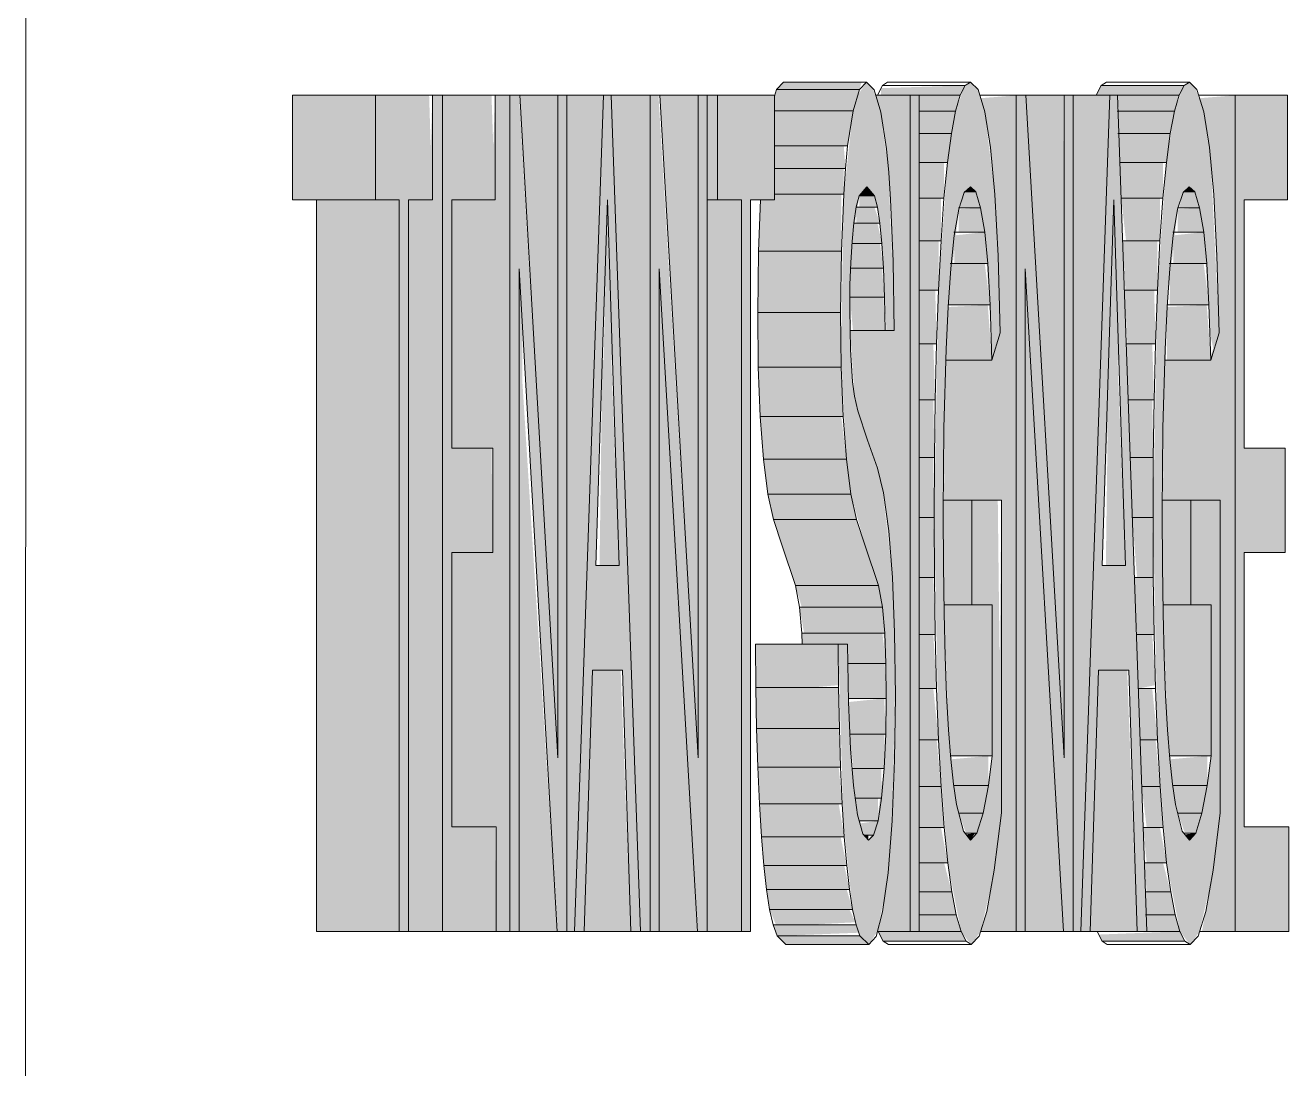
# Model space of a CAD drawing. Header units: millimetres. Extents: x -4612930 to -4329258, y -1064 to 30311.
# Drawn here: x -4531473 to -4530714, y 13600 to 14227 of the extents above; entities that cross this region are included whole.
import ezdxf

# ---------------------------------------------------------------- set-up
doc = ezdxf.new("R2010")
doc.units = ezdxf.units.MM
doc.layers.add('A-GENM', color=13, linetype='Continuous', lineweight=5)

# ---------------------------------------------------------------- blocks, each defined once
blk = doc.blocks.new('Generic Models 13 - Generic Models 13-2262104-SOUTH WEST')
at = {"layer": 'A-GENM'}
blk.add_line((-4531472.89, 14893.39), (-4531473.36, 12493.39), dxfattribs=at)

msp = doc.modelspace()

# ---------------------------------------------------------------- hatches: boundary and pattern name
at = {"layer": 'A-GENM'}
for points in [[(-4530972.28, 14188.52), (-4530971, 14192.8), (-4531017.82, 14192.8), (-4531022.09, 14188.52), (-4530972.45, 14188.52)], [(-4530966.61, 13674.82), (-4530961.45, 13682.67), (-4530956.19, 13709.78), (-4530952.67, 13749.2), (-4530950.78, 13830.62), (-4530952.41, 13895.31), (-4530958.48, 13949.27), (-4530968.8, 13981.91), (-4530976.14, 14011.17), (-4530977.67, 14032.19), (-4530976.72, 14097.08), (-4530972.28, 14124.82), (-4530967.8, 14130.02), (-4530963.25, 14124.56), (-4530959.98, 14108.19), (-4530957.24, 14063.72), (-4530956.02, 14043.69), (-4530951.39, 14043.69), (-4530954.69, 14138.59), (-4530959.98, 14176.99), (-4530964.28, 14189.19), (-4530968.01, 14192.8), (-4530973.35, 14184.95), (-4530976.14, 14175.69), (-4530981.73, 14124.56), (-4530983.33, 14032.19), (-4530980.61, 13973.05), (-4530977.39, 13945.34), (-4530968.8, 13914.38), (-4530958.48, 13877.39), (-4530956.27, 13830.62), (-4530957.4, 13780.59), (-4530962.24, 13745.41), (-4530966.83, 13737.61), (-4530970.29, 13741.39), (-4530975.94, 13770.26), (-4530979.03, 13830.62), (-4530979.48, 13855.33), (-4530984.96, 13855.33), (-4530981.95, 13749.07), (-4530976.4, 13695.91), (-4530971.98, 13680.1)], [(-4530905.09, 13674.82), (-4530899.5, 13682.67), (-4530892.49, 13713.04), (-4530887.01, 13753.92), (-4530889.17, 13941.66), (-4530904.82, 13941.66), (-4530904.82, 13878.87), (-4530892.49, 13878.87), (-4530892.49, 13788.13), (-4530898.04, 13753.73), (-4530905.09, 13738.07), (-4530905.53, 13737.61), (-4530909.83, 13742.96), (-4530915.74, 13771.12), (-4530920.12, 13830.62), (-4530921.94, 13933.93), (-4530918.94, 14059), (-4530912.63, 14116.46), (-4530909.13, 14126.87), (-4530905.53, 14129.93), (-4530901.02, 14122.47), (-4530897, 14102.79), (-4530893.25, 14042.21), (-4530892.69, 14025.9), (-4530887.64, 14042.21), (-4530890.95, 14125.29), (-4530897, 14175.1), (-4530901.02, 14188.34), (-4530905.62, 14192.75), (-4530909.4, 14189.52), (-4530914.47, 14175.49), (-4530919.43, 14144.6), (-4530924.75, 14067.9), (-4530927.42, 13931.36), (-4530924.74, 13797.82), (-4530919.27, 13723.95), (-4530911.22, 13682.67), (-4530905.53, 13675.1)], [(-4530773.58, 13674.82), (-4530767.99, 13682.67), (-4530760.97, 13713.04), (-4530755.49, 13753.92), (-4530755.49, 13941.66), (-4530773.3, 13941.66), (-4530773.3, 13878.87), (-4530760.97, 13878.87), (-4530760.97, 13788.13), (-4530766.52, 13753.73), (-4530773.58, 13738.07), (-4530774.02, 13737.61), (-4530778.32, 13742.96), (-4530784.22, 13771.12), (-4530788.6, 13830.62), (-4530790.43, 13933.93), (-4530787.42, 14059), (-4530781.12, 14116.46), (-4530777.61, 14126.87), (-4530774.02, 14129.93), (-4530769.51, 14122.47), (-4530765.49, 14102.79), (-4530761.73, 14042.21), (-4530759.44, 14031.52), (-4530756.13, 14042.21), (-4530761.18, 14144.31), (-4530765.49, 14175.1), (-4530770.48, 14189.31), (-4530774.11, 14192.75), (-4530777.89, 14189.52), (-4530782.96, 14175.49), (-4530787.92, 14144.6), (-4530793.24, 14067.9), (-4530795.91, 13931.36), (-4530793.23, 13797.82), (-4530787.75, 13723.95), (-4530779.71, 13682.67), (-4530774.02, 13675.1)], [(-4530991.61, 14175.69), (-4530976.14, 14175.69), (-4530972.28, 14188.52), (-4531022.09, 14188.52), (-4531023.31, 14184.45), (-4531023.31, 14175.69), (-4531000.63, 14175.69)], [(-4530922.43, 14185.11), (-4530911.68, 14185.11), (-4530908.7, 14190.88), (-4530959.34, 14189.26), (-4530959.34, 14185.11), (-4530927.91, 14185.11)], [(-4530922.43, 14175.49), (-4530914.47, 14175.49), (-4530911.68, 14185.11), (-4530936.32, 14184.95), (-4530936.32, 14175.49), (-4530923.27, 14175.49)], [(-4530817.19, 14185.11), (-4530780.17, 14185.11), (-4530777.19, 14190.88), (-4530827, 14190.88), (-4530829.98, 14185.11), (-4530817.52, 14185.11)], [(-4530794.41, 14175.49), (-4530782.96, 14175.49), (-4530780.17, 14185.11), (-4530817.19, 14184.95), (-4530816.47, 14175.49), (-4530795.24, 14175.49)], [(-4531312.86, 14122.17), (-4531263.05, 14122.17), (-4531263.05, 14184.95), (-4531312.86, 14184.95)], [(-4531243.18, 13682.67), (-4531243.18, 14122.17), (-4531228.8, 14122.17), (-4531230.77, 14184.95), (-4531263.05, 14184.95), (-4531263.05, 14122.17), (-4531248.66, 14122.17), (-4531248.66, 13682.67)], [(-4531230.77, 13682.67), (-4531222.64, 13682.67), (-4531222.64, 14184.95), (-4531228.8, 14184.95), (-4531230.77, 14122.17), (-4531243.18, 14122.17), (-4531243.18, 13682.67)], [(-4531203.65, 13682.67), (-4531190.44, 13682.67), (-4531191.1, 13745.46), (-4531217.16, 13745.46), (-4531216.75, 13910.27), (-4531192.5, 13910.27), (-4531193.29, 13973.05), (-4531217.16, 13973.05), (-4531217.16, 14122.17), (-4531191.13, 14122.17), (-4531193.29, 14184.95), (-4531222.64, 14184.95), (-4531222.64, 13682.67), (-4531217.16, 13682.67)], [(-4531182.22, 13682.67), (-4531182.22, 14184.95), (-4531191.13, 14184.95), (-4531193.29, 14122.17), (-4531217.16, 14122.17), (-4531217.16, 13973.05), (-4531192.5, 13973.05), (-4531193.29, 13910.27), (-4531217.16, 13910.27), (-4531217.16, 13745.46), (-4531190.44, 13745.46), (-4531190.44, 13682.67)], [(-4531176.74, 13682.67), (-4531174.65, 14044.26), (-4531153.46, 13682.67), (-4531147.98, 13682.67), (-4531147.98, 14184.95), (-4531153.46, 14184.95), (-4531153.84, 13793.72), (-4531176.74, 14184.95), (-4531182.22, 14184.95), (-4531182.22, 13682.67)], [(-4531153.46, 13787.03), (-4531153.46, 14184.95), (-4531176.36, 14184.95), (-4531153.84, 13793.72)], [(-4531143.48, 13682.67), (-4531125.98, 14184.95), (-4531147.98, 14184.95), (-4531147.98, 13682.67)], [(-4531103.83, 13682.67), (-4531097.97, 13682.67), (-4531097.97, 14184.95), (-4531121.32, 14184.95), (-4531104.02, 13688.19)], [(-4531092.49, 13682.67), (-4531092.49, 14080.72), (-4531069.21, 13682.67), (-4531063.73, 13682.67), (-4531063.73, 14184.95), (-4531069.21, 14184.95), (-4531069.59, 13793.72), (-4531092.99, 14184.95), (-4531097.97, 14184.95), (-4531097.97, 13682.67)], [(-4531069.21, 13787.03), (-4531069.21, 14184.95), (-4531092.11, 14184.95), (-4531069.59, 13793.72)], [(-4531063.73, 14122.17), (-4531057.56, 14122.17), (-4531057.56, 14184.95), (-4531063.73, 14184.95)], [(-4531037.7, 13682.67), (-4531037.7, 14122.17), (-4531023.31, 14122.17), (-4531023.31, 14184.95), (-4531057.56, 14184.95), (-4531057.56, 14122.17), (-4531043.18, 14122.17), (-4531043.18, 13682.67)], [(-4530958.32, 13682.67), (-4530941.8, 13682.67), (-4530941.8, 14184.95), (-4530962.37, 14184.95), (-4530957.24, 14160.89), (-4530953.57, 14122.29), (-4530952.01, 14043.69), (-4530977.88, 14043.69), (-4530975.16, 14004.15), (-4530967.41, 13977.71), (-4530957.72, 13946.2), (-4530952.41, 13895.31), (-4530950.73, 13822.71), (-4530952.67, 13749.2), (-4530958.93, 13692.09), (-4530961.1, 13682.67)], [(-4530940.93, 13682.67), (-4530936.32, 13682.67), (-4530936.32, 14184.95), (-4530941.8, 14184.95), (-4530941.8, 13682.67)], [(-4530898.04, 13682.67), (-4530878.1, 13682.67), (-4530878.1, 14184.95), (-4530899.46, 14183.2), (-4530895.19, 14163.9), (-4530890.95, 14125.29), (-4530887.64, 14042.21), (-4530893.82, 14025.9), (-4530920.41, 14025.9), (-4530921.51, 13941.66), (-4530887.01, 13941.66), (-4530889.17, 13736.69), (-4530895.8, 13694.69), (-4530899.5, 13682.67)], [(-4530849.33, 13682.67), (-4530843.85, 13682.67), (-4530843.85, 14184.95), (-4530849.33, 14184.95), (-4530849.72, 13793.72), (-4530872.62, 14184.95), (-4530878.1, 14184.95), (-4530878.1, 13682.67), (-4530872.62, 13682.67), (-4530872.62, 14080.72), (-4530849.72, 13682.67)], [(-4530849.33, 13787.03), (-4530849.72, 14184.95), (-4530872.24, 14184.95), (-4530849.72, 13793.72)], [(-4530839.36, 13682.67), (-4530821.86, 14184.95), (-4530843.85, 14184.95), (-4530843.85, 13682.67)], [(-4530764.29, 13682.67), (-4530746.59, 13682.67), (-4530746.59, 14184.95), (-4530767.95, 14183.2), (-4530763.68, 14163.9), (-4530759.44, 14125.29), (-4530756.13, 14042.21), (-4530762.31, 14025.9), (-4530788.89, 14025.9), (-4530790, 13941.66), (-4530755.49, 13941.66), (-4530755.49, 13753.92), (-4530764.29, 13694.69), (-4530766.52, 13682.67)], [(-4530741.11, 13682.67), (-4530714.4, 13682.67), (-4530714.4, 13745.46), (-4530741.11, 13745.46), (-4530741.11, 13910.27), (-4530716.45, 13910.27), (-4530716.45, 13973.05), (-4530741.11, 13973.05), (-4530741.11, 14122.17), (-4530715.08, 14122.17), (-4530715.08, 14184.95), (-4530746.59, 14184.95), (-4530746.59, 13682.67)], [(-4530980.12, 14154.6), (-4530979.35, 14154.6), (-4530976.14, 14175.69), (-4531023.31, 14175.69), (-4531023.31, 14154.6), (-4530981.69, 14154.6)], [(-4530936.32, 14162.02), (-4530917.07, 14162.02), (-4530914.47, 14175.49), (-4530936.32, 14175.49)], [(-4530787.92, 14162.02), (-4530785.56, 14162.02), (-4530782.96, 14175.49), (-4530816.86, 14175.49), (-4530816.4, 14162.02), (-4530789.98, 14162.02)], [(-4530926.75, 14144.6), (-4530919.43, 14144.6), (-4530917.07, 14162.02), (-4530936.32, 14162.02), (-4530936.32, 14144.6), (-4530927.91, 14144.6)], [(-4530789.98, 14144.6), (-4530787.92, 14144.6), (-4530785.56, 14162.02), (-4530816.4, 14162.02), (-4530815.79, 14144.6), (-4530791.76, 14144.6)], [(-4531023.31, 14141.07), (-4530980.63, 14141.07), (-4530981.69, 14154.6), (-4531023.31, 14154.6)], [(-4530981.69, 14125.54), (-4530981.69, 14141.07), (-4531023.31, 14141.07), (-4531023.31, 14125.54), (-4530983.11, 14125.54)], [(-4530927.91, 14123.1), (-4530921.49, 14123.1), (-4530921.49, 14144.6), (-4530936.32, 14144.6), (-4530936.32, 14123.1)], [(-4530812.11, 14123.1), (-4530789.98, 14123.1), (-4530789.98, 14144.6), (-4530815.79, 14144.6), (-4530815.04, 14123.1), (-4530812.51, 14123.1)], [(-4531000.63, 14091.25), (-4530983.11, 14091.25), (-4530983.11, 14125.54), (-4531023.31, 14125.54), (-4531023.31, 14122.17), (-4531031.64, 14122.17), (-4531032.92, 14091.25)], [(-4530963.25, 14117.74), (-4530961.46, 14117.74), (-4530963.25, 14124.56), (-4530972.47, 14124.56), (-4530972.28, 14117.74), (-4530967.8, 14117.74)], [(-4530963.25, 14124.56), (-4530967.8, 14130.02), (-4530972.28, 14124.56), (-4530967.8, 14124.56)], [(-4530908.7, 14117.45), (-4530899.46, 14117.45), (-4530902.39, 14126.87), (-4530909.4, 14126.63), (-4530911.68, 14117.45), (-4530909.04, 14117.45)], [(-4530902.39, 14126.87), (-4530905.62, 14130.02), (-4530908.7, 14126.87), (-4530905.53, 14126.87)], [(-4530767.95, 14117.45), (-4530770.88, 14126.87), (-4530777.89, 14126.63), (-4530780.17, 14117.45), (-4530770.48, 14117.45)], [(-4530770.88, 14126.87), (-4530774.11, 14130.02), (-4530777.19, 14126.87), (-4530774.02, 14126.87)], [(-4531298.47, 13682.67), (-4531248.66, 13682.67), (-4531248.66, 14122.17), (-4531298.47, 14122.17), (-4531298.47, 13688.19)], [(-4531063.73, 13682.67), (-4531043.18, 13682.67), (-4531043.18, 14122.17), (-4531063.73, 14122.17), (-4531063.73, 13688.19)], [(-4530959.98, 14108.19), (-4530963.25, 14117.74), (-4530974.25, 14117.74), (-4530974.23, 14108.19), (-4530961.46, 14108.19)], [(-4530923.27, 14097.54), (-4530923.27, 14123.1), (-4530936.32, 14123.1), (-4530936.32, 14097.54), (-4530924.75, 14097.54)], [(-4530897, 14102.79), (-4530899.46, 14117.45), (-4530912.63, 14116.46), (-4530912.63, 14102.79), (-4530899.46, 14102.79)], [(-4530816.47, 14025.9), (-4530819.54, 14122.17), (-4530821.86, 14025.9), (-4530817.19, 14025.9)], [(-4530791.76, 14097.54), (-4530791.76, 14123.1), (-4530815.04, 14123.1), (-4530812.11, 14097.54), (-4530793.24, 14097.54)], [(-4530777.89, 14102.79), (-4530765.49, 14102.79), (-4530767.95, 14117.45), (-4530781.12, 14116.46), (-4530781.12, 14102.79), (-4530780.17, 14102.79)], [(-4531123.66, 14025.9), (-4531120.59, 14025.9), (-4531123.87, 14115.48), (-4531125.98, 14025.9)], [(-4530976.79, 14095.97), (-4530958.79, 14095.97), (-4530961.46, 14108.19), (-4530975.67, 14108.19), (-4530976.72, 14097.08)], [(-4530895.19, 14083.97), (-4530897, 14102.79), (-4530915.31, 14100.8), (-4530915.31, 14083.97), (-4530897, 14083.97)], [(-4530765.5, 14083.97), (-4530763.68, 14083.97), (-4530765.49, 14102.79), (-4530783.79, 14100.8), (-4530783.79, 14083.97), (-4530767.95, 14083.97)], [(-4530977.49, 14081.15), (-4530957.88, 14081.15), (-4530959.98, 14095.97), (-4530976.79, 14095.97), (-4530977.61, 14081.15)], [(-4530925.92, 14067.9), (-4530924.75, 14067.9), (-4530924.75, 14097.54), (-4530936.32, 14097.54), (-4530936.32, 14067.9), (-4530926.75, 14067.9)], [(-4530812.11, 14067.9), (-4530793.24, 14067.9), (-4530793.24, 14097.54), (-4530814.15, 14097.54), (-4530812.51, 14067.9)], [(-4531000.63, 14054.48), (-4530983.59, 14054.48), (-4530983.11, 14091.25), (-4531032.92, 14091.25), (-4531033.39, 14054.48)], [(-4531092.49, 13682.67), (-4531069.59, 13682.67), (-4531092.49, 14080.72), (-4531092.49, 13688.19)], [(-4530977.95, 14063.72), (-4530957.24, 14063.72), (-4530958.79, 14081.15), (-4530977.61, 14081.15), (-4530978.03, 14063.72)], [(-4530918.94, 14059), (-4530893.82, 14059), (-4530897, 14083.97), (-4530917.08, 14083.97), (-4530917.42, 14080.72)], [(-4530849.72, 13682.67), (-4530872.62, 14080.72), (-4530872.62, 13682.67)], [(-4530764.27, 14059), (-4530762.31, 14059), (-4530765.49, 14083.97), (-4530785.57, 14083.97), (-4530785.9, 14059), (-4530765.49, 14059)], [(-4530956.87, 14043.69), (-4530957.88, 14063.72), (-4530978.03, 14063.72), (-4530976.14, 14043.69), (-4530957.24, 14043.69)], [(-4530926.75, 14035.62), (-4530925.92, 14035.62), (-4530926.75, 14067.9), (-4530936.32, 14067.9), (-4530936.32, 14035.62), (-4530927.91, 14035.62)], [(-4530796.4, 14035.62), (-4530794.41, 14035.62), (-4530795.24, 14067.9), (-4530813.12, 14067.9), (-4530811.32, 14035.62), (-4530799.71, 14035.62)], [(-4530919.38, 14025.9), (-4530892.69, 14025.9), (-4530895.19, 14059), (-4530919.02, 14057.8), (-4530920.23, 14025.9)], [(-4530763.68, 14025.9), (-4530761.18, 14025.9), (-4530763.68, 14059), (-4530787.51, 14057.8), (-4530787.51, 14025.9), (-4530770.48, 14025.9)], [(-4530983.2, 14021.58), (-4530983.59, 14054.48), (-4531033.39, 14054.48), (-4531033.01, 14021.58), (-4530991.61, 14021.58)], [(-4531173.24, 13682.67), (-4531153.84, 13682.67), (-4531176.74, 14044.26), (-4531176.74, 13682.67)], [(-4530927.91, 14002.1), (-4530926.75, 14002.1), (-4530927.91, 14035.62), (-4530936.32, 14035.62), (-4530936.32, 14002.1)], [(-4530799.71, 14002.1), (-4530795.24, 14002.1), (-4530796.4, 14035.62), (-4530812, 14035.62), (-4530810.83, 14002.1)], [(-4531116.63, 13902.42), (-4531121.32, 14025.9), (-4531126.73, 14025.9), (-4531128.38, 13902.42), (-4531118.95, 13902.42)], [(-4530821.86, 13902.42), (-4530812.51, 13902.42), (-4530817.19, 14025.9), (-4530822.61, 14025.9), (-4530824.26, 13902.42)], [(-4530983.2, 13992.06), (-4530982.05, 13992.06), (-4530983.2, 14021.58), (-4531033.01, 14021.58), (-4531031.86, 13992.06), (-4530991.61, 13992.06)], [(-4530936.32, 13967.35), (-4530927.25, 13967.35), (-4530927.91, 14002.1), (-4530936.32, 14002.1), (-4530936.32, 13973.05)], [(-4530805.5, 13967.35), (-4530795.74, 13967.35), (-4530796.4, 14002.1), (-4530810.83, 14002.1), (-4530809.62, 13967.35)], [(-4531029.93, 13966.46), (-4530980.12, 13966.46), (-4530983.2, 13992.06), (-4531031.86, 13992.06), (-4531030.42, 13973.05)], [(-4530980.12, 13945.34), (-4530977.39, 13945.34), (-4530980.12, 13966.46), (-4531029.93, 13966.46), (-4531027.2, 13945.34), (-4530991.61, 13945.34)], [(-4530927.91, 13931.36), (-4530927.42, 13931.36), (-4530927.91, 13967.35), (-4530936.32, 13967.35), (-4530936.32, 13931.36)], [(-4530795.91, 13931.36), (-4530796.4, 13967.35), (-4530809.62, 13967.35), (-4530808.37, 13931.36), (-4530796.4, 13931.36)], [(-4530980.12, 13930.24), (-4530974.04, 13930.24), (-4530977.39, 13945.34), (-4531027.2, 13945.34), (-4531023.85, 13930.24), (-4530991.61, 13930.24)], [(-4530921.49, 13878.87), (-4530904.82, 13878.87), (-4530904.82, 13941.66), (-4530921.87, 13941.66), (-4530921.51, 13880.35)], [(-4530773.3, 13878.87), (-4530773.3, 13941.66), (-4530790.36, 13941.66), (-4530789.91, 13878.87)], [(-4530977.39, 13914.38), (-4530968.8, 13914.38), (-4530974.04, 13930.24), (-4531023.85, 13930.24), (-4531018.61, 13914.38), (-4530980.12, 13914.38)], [(-4530936.32, 13895.38), (-4530927.25, 13895.52), (-4530927.91, 13931.36), (-4530936.32, 13931.36)], [(-4530795.74, 13895.38), (-4530796.4, 13931.36), (-4530808.37, 13931.36), (-4530805.5, 13895.38), (-4530796.4, 13895.38)], [(-4531010.63, 13890.4), (-4530960.82, 13890.4), (-4530968.8, 13914.38), (-4531018.61, 13914.38)], [(-4530991.61, 13877.39), (-4530958.48, 13877.39), (-4530960.82, 13890.4), (-4531010.63, 13890.4), (-4531006.91, 13877.39), (-4531000.63, 13877.39)], [(-4530936.32, 13861.12), (-4530926.75, 13861.12), (-4530927.91, 13895.38), (-4530936.32, 13895.38), (-4530936.32, 13878.87)], [(-4530796.4, 13861.12), (-4530795.24, 13861.12), (-4530796.4, 13895.38), (-4530807.11, 13895.38), (-4530805.5, 13861.12), (-4530799.71, 13861.12)], [(-4530957.72, 13861.89), (-4530957.12, 13862.17), (-4530958.48, 13877.39), (-4531008.29, 13877.39), (-4531005.51, 13861.89), (-4530958.48, 13861.89)], [(-4530917.35, 13788.13), (-4530892.49, 13788.13), (-4530892.49, 13878.87), (-4530921.49, 13878.87), (-4530918.73, 13803.86), (-4530917.51, 13788.13)], [(-4530785.84, 13788.13), (-4530760.97, 13788.13), (-4530760.97, 13878.87), (-4530789.98, 13878.87), (-4530787.22, 13803.86), (-4530786, 13788.13)], [(-4530960.82, 13843.73), (-4530956.41, 13843.73), (-4530958.48, 13861.89), (-4531006.91, 13861.89), (-4531006.32, 13855.33), (-4530979.48, 13855.33), (-4530978.85, 13843.73)], [(-4530925.91, 13828.6), (-4530927.91, 13861.12), (-4530936.32, 13861.12), (-4530936.32, 13828.6), (-4530927.91, 13828.6)], [(-4530804.79, 13828.6), (-4530794.45, 13830.62), (-4530796.4, 13861.12), (-4530805.92, 13861.12), (-4530804.86, 13830.62)], [(-4531000.63, 13829.29), (-4530984.77, 13830.62), (-4530984.96, 13855.33), (-4531034.76, 13855.33), (-4531034.57, 13829.29)], [(-4530956.19, 13822.71), (-4530957.1, 13843.73), (-4530979.27, 13843.73), (-4530978.85, 13822.71), (-4530956.49, 13822.71)], [(-4531125.98, 13682.67), (-4531109.62, 13682.67), (-4531115.71, 13839.63), (-4531132.69, 13839.63), (-4531137.7, 13682.67), (-4531130.68, 13682.67)], [(-4530808.86, 13682.67), (-4530805.5, 13682.67), (-4530811.47, 13839.63), (-4530828.57, 13839.63), (-4530833.58, 13682.67), (-4530817.19, 13682.67)], [(-4530984.76, 13804.62), (-4530984.31, 13804.62), (-4530984.76, 13829.29), (-4531034.57, 13829.29), (-4531034.11, 13804.62), (-4530991.61, 13804.62)], [(-4530936.32, 13797.82), (-4530924.74, 13797.82), (-4530927.91, 13828.6), (-4530936.32, 13828.6)], [(-4530796.4, 13797.82), (-4530793.23, 13797.82), (-4530796.4, 13828.6), (-4530804.79, 13828.6), (-4530803.72, 13797.82), (-4530799.71, 13797.82)], [(-4530956.49, 13801.14), (-4530957.4, 13822.71), (-4530978.85, 13820.49), (-4530977.71, 13801.14), (-4530957.4, 13801.14)], [(-4530984.76, 13781.34), (-4530983.58, 13781.34), (-4530984.76, 13804.62), (-4531034.11, 13804.62), (-4531033.39, 13781.34), (-4530991.61, 13781.34)], [(-4530958.93, 13780.59), (-4530957.4, 13780.59), (-4530957.4, 13801.14), (-4530978.06, 13801.14), (-4530975.94, 13780.59)], [(-4530927.91, 13769.66), (-4530923.24, 13769.66), (-4530925.91, 13797.82), (-4530936.32, 13797.82), (-4530936.32, 13769.66)], [(-4530791.72, 13769.66), (-4530794.4, 13797.82), (-4530803.72, 13797.82), (-4530802.74, 13769.66), (-4530796.4, 13769.66)], [(-4530913.89, 13770.4), (-4530894.82, 13770.4), (-4530894.82, 13788.13), (-4530917.35, 13786.08), (-4530915.62, 13770.4)], [(-4530782.37, 13770.4), (-4530763.31, 13770.4), (-4530763.31, 13788.13), (-4530785.84, 13786.08), (-4530784.11, 13770.4)], [(-4530984.76, 13759.44), (-4530982.59, 13759.44), (-4530984.76, 13781.34), (-4531033.39, 13781.34), (-4531032.4, 13759.44), (-4530991.61, 13759.44)], [(-4530973.4, 13762.68), (-4530958.93, 13762.68), (-4530959.09, 13780.59), (-4530976.76, 13780.59), (-4530974.84, 13762.68)], [(-4530922.43, 13745.04), (-4530921.41, 13745.04), (-4530923.24, 13769.66), (-4530936.32, 13769.66), (-4530936.32, 13745.04), (-4530923.24, 13745.04)], [(-4530909.83, 13753.73), (-4530898, 13753.92), (-4530894.82, 13770.4), (-4530915.62, 13770.4), (-4530912.55, 13753.73)], [(-4530796.4, 13745.04), (-4530789.9, 13745.04), (-4530791.72, 13769.66), (-4530802.74, 13769.66), (-4530799.71, 13745.04)], [(-4530778.32, 13753.73), (-4530766.49, 13753.92), (-4530763.31, 13770.4), (-4530784.11, 13770.4), (-4530781.04, 13753.73)], [(-4530963.77, 13749.07), (-4530961.1, 13749.07), (-4530961.1, 13762.68), (-4530974.84, 13762.68), (-4530972.39, 13749.07), (-4530970.29, 13749.07)], [(-4530984.76, 13739.55), (-4530981.36, 13739.55), (-4530984.76, 13759.44), (-4531032.4, 13759.44), (-4531031.17, 13739.55), (-4530991.61, 13739.55)], [(-4530905.53, 13741.64), (-4530901.74, 13741.64), (-4530898.04, 13753.73), (-4530912.55, 13753.73), (-4530908.24, 13741.64), (-4530905.56, 13741.64)], [(-4530774.02, 13741.64), (-4530770.23, 13741.64), (-4530766.52, 13753.73), (-4530781.04, 13753.73), (-4530776.73, 13741.64), (-4530774.05, 13741.64)], [(-4530966.83, 13740.47), (-4530963.49, 13741.39), (-4530961.1, 13749.07), (-4530971.98, 13747.57), (-4530969.45, 13740.47)], [(-4530921.41, 13723.95), (-4530919.27, 13723.95), (-4530923.24, 13745.04), (-4530936.32, 13745.04), (-4530936.32, 13723.95), (-4530922.43, 13723.95)], [(-4530789.9, 13723.95), (-4530787.75, 13723.95), (-4530791.72, 13745.04), (-4530801.88, 13745.04), (-4530799.71, 13723.95), (-4530791.72, 13723.95)], [(-4530984.76, 13722.34), (-4530979.92, 13722.34), (-4530983.58, 13739.55), (-4531031.17, 13739.55), (-4531029.73, 13722.34), (-4530991.61, 13722.34)], [(-4530966.83, 13737.61), (-4530966.83, 13740.47), (-4530969.45, 13740.47)], [(-4530905.53, 13737.61), (-4530902.92, 13741.64), (-4530908.24, 13740.98)], [(-4530774.02, 13737.61), (-4530770.48, 13741.64), (-4530776.73, 13740.98)], [(-4530984.76, 13707.79), (-4530978.26, 13707.79), (-4530981.36, 13722.34), (-4531029.73, 13722.34), (-4531028.07, 13707.79), (-4530991.61, 13707.79)], [(-4530921.41, 13706.4), (-4530916.8, 13706.4), (-4530921.41, 13723.95), (-4530936.32, 13723.95), (-4530936.32, 13706.4), (-4530922.43, 13706.4)], [(-4530791.72, 13706.4), (-4530785.29, 13706.4), (-4530789.9, 13723.95), (-4530801.14, 13723.95), (-4530799.71, 13706.4), (-4530796.4, 13706.4)], [(-4530984.76, 13695.91), (-4530976.4, 13695.91), (-4530979.92, 13707.79), (-4531028.07, 13707.79), (-4531026.21, 13695.91), (-4530991.61, 13695.91)], [(-4530921.41, 13692.58), (-4530914.09, 13692.58), (-4530916.8, 13706.4), (-4530936.32, 13706.4), (-4530936.32, 13692.58), (-4530922.43, 13692.58)], [(-4530791.72, 13692.58), (-4530782.58, 13692.58), (-4530785.29, 13706.4), (-4530800.53, 13706.4), (-4530799.71, 13692.58), (-4530796.4, 13692.58)], [(-4531004.13, 13686.69), (-4530974.65, 13688.19), (-4530978.26, 13695.91), (-4531026.21, 13695.91), (-4531022.44, 13686.69), (-4531009.61, 13686.69)], [(-4530911.24, 13682.72), (-4530914.09, 13692.58), (-4530936.32, 13692.58), (-4530936.32, 13682.72), (-4530919.81, 13682.72)], [(-4530796.4, 13682.72), (-4530779.73, 13682.72), (-4530782.58, 13692.58), (-4530800.05, 13692.58), (-4530799.71, 13682.72)], [(-4531018.78, 13680.1), (-4530972.63, 13681.92), (-4530974.31, 13686.69), (-4531024.12, 13686.69), (-4531021.79, 13680.1)], [(-4530978.11, 13674.82), (-4530966.61, 13674.82), (-4530972.63, 13680.1), (-4531021.79, 13680.1), (-4531016.42, 13674.82), (-4530987.12, 13674.82)], [(-4530937.31, 13676.8), (-4530908.24, 13676.8), (-4530911.24, 13682.72), (-4530961.03, 13682.67), (-4530958.05, 13676.8), (-4530938.38, 13676.8)], [(-4530822.43, 13676.8), (-4530776.73, 13676.8), (-4530779.73, 13682.72), (-4530828.57, 13680.81), (-4530826.54, 13676.8)]]:
    msp.add_hatch(color=256, dxfattribs=at).paths.add_polyline_path(points)
h = msp.add_hatch(color=256, dxfattribs=at)
h.paths.add_polyline_path([(-4531142.3, 13682.67), (-4531137.7, 13682.67), (-4531130.68, 13839.63), (-4531114.63, 13839.63), (-4531109.62, 13682.67), (-4531103.83, 13682.67), (-4531121.65, 14184.95), (-4531125.98, 14184.95), (-4531143.48, 13682.67)])
h.paths.add_polyline_path([(-4531118.95, 13902.42), (-4531130.68, 13902.42), (-4531123.45, 14115.48), (-4531116.63, 13902.42)])
h = msp.add_hatch(color=256, dxfattribs=at)
h.paths.add_polyline_path([(-4530799.71, 13682.67), (-4530817.53, 14184.95), (-4530821.86, 14184.95), (-4530839.36, 13682.67), (-4530833.58, 13682.67), (-4530826.56, 13839.63), (-4530810.51, 13839.63), (-4530805.5, 13682.67)])
h.paths.add_polyline_path([(-4530812.51, 13902.42), (-4530826.56, 13902.42), (-4530818.75, 14097.54), (-4530813.43, 13931.36)])

# ---------------------------------------------------------------- linework, layer by layer
for p, q in [((-4531022.09, 14188.52), (-4531017.82, 14192.8)), ((-4531017.82, 14192.8), (-4530968.01, 14192.8)), ((-4530968.01, 14192.8), (-4530972.28, 14188.52)), ((-4530963.39, 14188.32), (-4530968.01, 14192.8)), ((-4530958.51, 14190.88), (-4530955.34, 14192.8)), ((-4530955.34, 14192.8), (-4530905.53, 14192.8)), ((-4530905.53, 14192.8), (-4530908.7, 14190.88)), ((-4530901.02, 14188.34), (-4530905.53, 14192.8)), ((-4530827, 14190.88), (-4530823.83, 14192.8)), ((-4530823.83, 14192.8), (-4530774.02, 14192.8)), ((-4530774.02, 14192.8), (-4530777.19, 14190.88)), ((-4530769.51, 14188.34), (-4530774.02, 14192.8)), ((-4531023.31, 14184.45), (-4531022.09, 14188.52)), ((-4531022.09, 14188.52), (-4530972.28, 14188.52)), ((-4530972.28, 14188.52), (-4530976.14, 14175.69)), ((-4530959.34, 14174.9), (-4530963.39, 14188.32)), ((-4530961.49, 14185.11), (-4530958.51, 14190.88)), ((-4530911.68, 14185.11), (-4530961.49, 14185.11)), ((-4530958.51, 14190.88), (-4530908.7, 14190.88)), ((-4530911.68, 14185.11), (-4530914.47, 14175.49)), ((-4530908.7, 14190.88), (-4530911.68, 14185.11)), ((-4530896.96, 14174.96), (-4530901.02, 14188.34)), ((-4530829.98, 14185.11), (-4530827, 14190.88)), ((-4530829.98, 14185.11), (-4530780.17, 14185.11)), ((-4530827, 14190.88), (-4530777.19, 14190.88)), ((-4530780.17, 14185.11), (-4530782.96, 14175.49)), ((-4530777.19, 14190.88), (-4530780.17, 14185.11)), ((-4530765.45, 14174.96), (-4530769.51, 14188.34)), ((-4531312.86, 14122.17), (-4531312.86, 14184.95)), ((-4531312.86, 14184.95), (-4531263.05, 14184.95)), ((-4531228.8, 14184.95), (-4531263.05, 14184.95)), ((-4531263.05, 14184.95), (-4531263.05, 14122.17)), ((-4531228.8, 14122.17), (-4531228.8, 14184.95)), ((-4531228.8, 14184.95), (-4531222.64, 14184.95)), ((-4531191.13, 14184.95), (-4531222.64, 14184.95)), ((-4531222.64, 14184.95), (-4531222.64, 13682.67)), ((-4531191.13, 14122.17), (-4531191.13, 14184.95)), ((-4531191.13, 14184.95), (-4531182.22, 14184.95)), ((-4531176.36, 14184.95), (-4531182.22, 14184.95)), ((-4531182.22, 14184.95), (-4531182.22, 13682.67)), ((-4531153.46, 13787.03), (-4531176.36, 14184.95)), ((-4531176.36, 14184.95), (-4531153.46, 14184.95)), ((-4531147.98, 14184.95), (-4531153.46, 14184.95)), ((-4531153.46, 14184.95), (-4531153.46, 13787.03)), ((-4531147.98, 13682.67), (-4531147.98, 14184.95)), ((-4531147.98, 14184.95), (-4531125.98, 14184.95)), ((-4531125.98, 14184.95), (-4531143.48, 13682.67)), ((-4531121.32, 14184.95), (-4531125.98, 14184.95)), ((-4531103.83, 13682.67), (-4531121.32, 14184.95)), ((-4531121.32, 14184.95), (-4531097.97, 14184.95)), ((-4531092.11, 14184.95), (-4531097.97, 14184.95)), ((-4531097.97, 14184.95), (-4531097.97, 13682.67)), ((-4531069.21, 13787.03), (-4531092.11, 14184.95)), ((-4531092.11, 14184.95), (-4531069.21, 14184.95)), ((-4531063.73, 14184.95), (-4531069.21, 14184.95)), ((-4531069.21, 14184.95), (-4531069.21, 13787.03)), ((-4531063.73, 13682.67), (-4531063.73, 14184.95)), ((-4531063.73, 14184.95), (-4531057.56, 14184.95)), ((-4531023.31, 14184.95), (-4531057.56, 14184.95)), ((-4531057.56, 14184.95), (-4531057.56, 14122.17)), ((-4531023.31, 14122.17), (-4531023.31, 14184.95)), ((-4530962.37, 14184.95), (-4530941.8, 14184.95)), ((-4530936.32, 14184.95), (-4530941.8, 14184.95)), ((-4530941.8, 14184.95), (-4530941.8, 13682.67)), ((-4530936.32, 13682.67), (-4530936.32, 14184.95)), ((-4530899.99, 14184.95), (-4530878.1, 14184.95)), ((-4530872.24, 14184.95), (-4530878.1, 14184.95)), ((-4530878.1, 14184.95), (-4530878.1, 13682.67)), ((-4530849.33, 13787.03), (-4530872.24, 14184.95)), ((-4530872.24, 14184.95), (-4530849.33, 14184.95)), ((-4530843.85, 14184.95), (-4530849.33, 14184.95)), ((-4530849.33, 14184.95), (-4530849.33, 13787.03)), ((-4530843.85, 13682.67), (-4530843.85, 14184.95)), ((-4530843.85, 14184.95), (-4530821.86, 14184.95)), ((-4530821.86, 14184.95), (-4530839.36, 13682.67)), ((-4530817.19, 14184.95), (-4530821.86, 14184.95)), ((-4530799.71, 13682.67), (-4530817.19, 14184.95)), ((-4530768.48, 14184.95), (-4530746.59, 14184.95)), ((-4530715.08, 14184.95), (-4530746.59, 14184.95)), ((-4530746.59, 14184.95), (-4530746.59, 13682.67)), ((-4530715.08, 14122.17), (-4530715.08, 14184.95)), ((-4531023.31, 14175.69), (-4530976.14, 14175.69)), ((-4530976.14, 14175.69), (-4530979.35, 14154.6)), ((-4530956.02, 14152.79), (-4530959.34, 14174.9)), ((-4530936.32, 14175.49), (-4530914.47, 14175.49)), ((-4530914.47, 14175.49), (-4530917.07, 14162.02)), ((-4530893.54, 14153.62), (-4530896.96, 14174.96)), ((-4530817.55, 14175.49), (-4530782.96, 14175.49)), ((-4530782.96, 14175.49), (-4530785.56, 14162.02)), ((-4530762.03, 14153.62), (-4530765.45, 14174.96)), ((-4530936.32, 14162.02), (-4530917.07, 14162.02)), ((-4530917.07, 14162.02), (-4530919.43, 14144.6)), ((-4530817.09, 14162.02), (-4530785.56, 14162.02)), ((-4530785.56, 14162.02), (-4530787.92, 14144.6)), ((-4531023.31, 14154.6), (-4530979.35, 14154.6)), ((-4530979.35, 14154.6), (-4530980.63, 14141.07)), ((-4530954.69, 14138.59), (-4530956.02, 14152.79)), ((-4530890.95, 14125.29), (-4530893.54, 14153.62)), ((-4530759.44, 14125.29), (-4530762.03, 14153.62)), ((-4531023.31, 14141.07), (-4530980.63, 14141.07)), ((-4530980.63, 14141.07), (-4530981.69, 14125.54)), ((-4530936.32, 14144.6), (-4530919.43, 14144.6)), ((-4530919.43, 14144.6), (-4530921.49, 14123.1)), ((-4530815.79, 14144.6), (-4530787.92, 14144.6)), ((-4530787.92, 14144.6), (-4530789.98, 14123.1)), ((-4530953.57, 14122.29), (-4530954.69, 14138.59)), ((-4531023.31, 14125.54), (-4530981.69, 14125.54)), ((-4530981.69, 14125.54), (-4530983.11, 14091.25)), ((-4530974.23, 14117.88), (-4530972.45, 14124.62)), ((-4530972.47, 14124.56), (-4530963.25, 14124.56)), ((-4530972.45, 14124.62), (-4530967.8, 14130.02)), ((-4530967.8, 14130.02), (-4530963.25, 14124.56)), ((-4530963.25, 14124.56), (-4530961.46, 14117.74)), ((-4530912.63, 14116.46), (-4530909.4, 14126.63)), ((-4530909.41, 14126.87), (-4530902.39, 14126.87)), ((-4530909.4, 14126.63), (-4530905.62, 14130.02)), ((-4530905.62, 14130.02), (-4530902.39, 14126.87)), ((-4530902.39, 14126.87), (-4530899.46, 14117.45)), ((-4530889.03, 14088.61), (-4530890.95, 14125.29)), ((-4530781.12, 14116.46), (-4530777.89, 14126.63)), ((-4530777.9, 14126.87), (-4530770.88, 14126.87)), ((-4530777.89, 14126.63), (-4530774.11, 14130.02)), ((-4530774.11, 14130.02), (-4530770.88, 14126.87)), ((-4530770.88, 14126.87), (-4530767.95, 14117.45)), ((-4530757.52, 14088.61), (-4530759.44, 14125.29)), ((-4531312.86, 14122.17), (-4531263.05, 14122.17)), ((-4531298.47, 13682.67), (-4531298.47, 14122.17)), ((-4531263.05, 14122.17), (-4531248.66, 14122.17)), ((-4531248.66, 14122.17), (-4531248.66, 13682.67)), ((-4531243.18, 13682.67), (-4531243.18, 14122.17)), ((-4531243.18, 14122.17), (-4531228.8, 14122.17)), ((-4531217.16, 13973.05), (-4531217.16, 14122.17)), ((-4531217.16, 14122.17), (-4531191.13, 14122.17)), ((-4531126.39, 14036.7), (-4531123.66, 14122.17)), ((-4531123.66, 14122.17), (-4531120.59, 14025.9)), ((-4531063.73, 14122.17), (-4531057.56, 14122.17)), ((-4531057.56, 14122.17), (-4531043.18, 14122.17)), ((-4531043.18, 14122.17), (-4531043.18, 13682.67)), ((-4531037.7, 13682.67), (-4531037.7, 14122.17)), ((-4531037.7, 14122.17), (-4531023.31, 14122.17)), ((-4531032.92, 14091.25), (-4531031.64, 14122.17)), ((-4530975.64, 14108.43), (-4530974.23, 14117.88)), ((-4530974.25, 14117.74), (-4530961.46, 14117.74)), ((-4530961.46, 14117.74), (-4530959.98, 14108.19)), ((-4530952.01, 14085.29), (-4530953.57, 14122.29)), ((-4530936.32, 14123.1), (-4530921.49, 14123.1)), ((-4530921.49, 14123.1), (-4530923.27, 14097.54)), ((-4530912.73, 14117.45), (-4530899.46, 14117.45)), ((-4530899.46, 14117.45), (-4530897, 14102.79)), ((-4530822.27, 14036.7), (-4530819.54, 14122.17)), ((-4530819.54, 14122.17), (-4530816.47, 14025.9)), ((-4530815.04, 14123.1), (-4530789.98, 14123.1)), ((-4530789.98, 14123.1), (-4530791.76, 14097.54)), ((-4530781.22, 14117.45), (-4530767.95, 14117.45)), ((-4530767.95, 14117.45), (-4530765.49, 14102.79)), ((-4530741.11, 13973.05), (-4530741.11, 14122.17)), ((-4530741.11, 14122.17), (-4530715.08, 14122.17)), ((-4530915.31, 14100.8), (-4530912.63, 14116.46)), ((-4530783.79, 14100.8), (-4530781.12, 14116.46)), ((-4530976.72, 14097.08), (-4530975.64, 14108.43)), ((-4530975.67, 14108.19), (-4530959.98, 14108.19)), ((-4530959.98, 14108.19), (-4530958.79, 14095.97)), ((-4530915.49, 14102.79), (-4530897, 14102.79)), ((-4530897, 14102.79), (-4530895.19, 14083.97)), ((-4530783.98, 14102.79), (-4530765.49, 14102.79)), ((-4530765.49, 14102.79), (-4530763.68, 14083.97)), ((-4530977.49, 14084.61), (-4530976.72, 14097.08)), ((-4530976.79, 14095.97), (-4530958.79, 14095.97)), ((-4530958.79, 14095.97), (-4530957.88, 14081.15)), ((-4530936.32, 14097.54), (-4530923.27, 14097.54)), ((-4530923.27, 14097.54), (-4530924.75, 14067.9)), ((-4530917.41, 14080.9), (-4530915.31, 14100.8)), ((-4530814.15, 14097.54), (-4530791.76, 14097.54)), ((-4530791.76, 14097.54), (-4530793.24, 14067.9)), ((-4530785.9, 14080.9), (-4530783.79, 14100.8)), ((-4531033.39, 14054.48), (-4531032.92, 14091.25)), ((-4531032.92, 14091.25), (-4530983.11, 14091.25)), ((-4530983.11, 14091.25), (-4530983.59, 14054.48)), ((-4530887.64, 14042.21), (-4530889.03, 14088.61)), ((-4530756.13, 14042.21), (-4530757.52, 14088.61)), ((-4531176.74, 13682.67), (-4531176.74, 14080.72)), ((-4531176.74, 14080.72), (-4531153.84, 13682.67)), ((-4531092.49, 13682.67), (-4531092.49, 14080.72)), ((-4531092.49, 14080.72), (-4531069.59, 13682.67)), ((-4530977.95, 14071.02), (-4530977.49, 14084.61)), ((-4530977.61, 14081.15), (-4530957.88, 14081.15)), ((-4530957.88, 14081.15), (-4530957.24, 14063.72)), ((-4530951.39, 14043.69), (-4530952.01, 14085.29)), ((-4530919.02, 14057.8), (-4530917.41, 14080.9)), ((-4530917.7, 14083.97), (-4530895.19, 14083.97)), ((-4530895.19, 14083.97), (-4530893.82, 14059)), ((-4530872.62, 13682.67), (-4530872.62, 14080.72)), ((-4530872.62, 14080.72), (-4530849.72, 13682.67)), ((-4530787.51, 14057.8), (-4530785.9, 14080.9)), ((-4530786.19, 14083.97), (-4530763.68, 14083.97)), ((-4530763.68, 14083.97), (-4530762.31, 14059)), ((-4530978.11, 14056.32), (-4530977.95, 14071.02)), ((-4530978.03, 14063.72), (-4530957.24, 14063.72)), ((-4530957.24, 14063.72), (-4530956.87, 14043.69)), ((-4530936.32, 14067.9), (-4530924.75, 14067.9)), ((-4530924.75, 14067.9), (-4530925.92, 14035.62)), ((-4530813.12, 14067.9), (-4530793.24, 14067.9)), ((-4530793.24, 14067.9), (-4530794.41, 14035.62)), ((-4530977.67, 14032.19), (-4530978.11, 14056.32)), ((-4530920.23, 14032.53), (-4530919.02, 14057.8)), ((-4530919.15, 14059), (-4530893.82, 14059)), ((-4530893.82, 14059), (-4530892.69, 14025.9)), ((-4530788.72, 14032.53), (-4530787.51, 14057.8)), ((-4530787.63, 14059), (-4530762.31, 14059)), ((-4530762.31, 14059), (-4530761.18, 14025.9)), ((-4531033.01, 14021.58), (-4531033.39, 14054.48)), ((-4531033.39, 14054.48), (-4530983.59, 14054.48)), ((-4530983.59, 14054.48), (-4530983.2, 14021.58)), ((-4530977.88, 14043.69), (-4530956.87, 14043.69)), ((-4530956.87, 14043.69), (-4530951.39, 14043.69)), ((-4530892.69, 14025.9), (-4530887.64, 14042.21)), ((-4530761.18, 14025.9), (-4530756.13, 14042.21)), ((-4531130.68, 13902.42), (-4531126.39, 14036.7)), ((-4530936.32, 14035.62), (-4530925.92, 14035.62)), ((-4530925.92, 14035.62), (-4530926.75, 14002.1)), ((-4530826.56, 13902.42), (-4530822.27, 14036.7)), ((-4530812, 14035.62), (-4530794.41, 14035.62)), ((-4530794.41, 14035.62), (-4530795.24, 14002.1)), ((-4531120.59, 14025.9), (-4531116.63, 13902.42)), ((-4530976.36, 14012.78), (-4530977.67, 14032.19)), ((-4530921.51, 13985.13), (-4530920.23, 14032.53)), ((-4530920.41, 14025.9), (-4530892.69, 14025.9)), ((-4530816.47, 14025.9), (-4530812.51, 13902.42)), ((-4530790, 13985.13), (-4530788.72, 14032.53)), ((-4530788.89, 14025.9), (-4530761.18, 14025.9)), ((-4531031.86, 13992.06), (-4531033.01, 14021.58)), ((-4531033.01, 14021.58), (-4530983.2, 14021.58)), ((-4530983.2, 14021.58), (-4530982.05, 13992.06)), ((-4530975.16, 14004.15), (-4530976.36, 14012.78)), ((-4530973.27, 13995.43), (-4530975.16, 14004.15)), ((-4530967.41, 13977.71), (-4530973.27, 13995.43)), ((-4530926.75, 14002.1), (-4530936.32, 14002.1)), ((-4530926.75, 14002.1), (-4530927.25, 13967.35)), ((-4530810.83, 14002.1), (-4530795.24, 14002.1)), ((-4530795.24, 14002.1), (-4530795.74, 13967.35)), ((-4531029.93, 13966.46), (-4531031.86, 13992.06)), ((-4531031.86, 13992.06), (-4530982.05, 13992.06)), ((-4530982.05, 13992.06), (-4530980.12, 13966.46)), ((-4530921.94, 13933.93), (-4530921.51, 13985.13)), ((-4530790.43, 13933.93), (-4530790, 13985.13)), ((-4531192.5, 13973.05), (-4531217.16, 13973.05)), ((-4531192.5, 13910.27), (-4531192.5, 13973.05)), ((-4530961.37, 13960.88), (-4530967.41, 13977.71)), ((-4530716.45, 13973.05), (-4530741.11, 13973.05)), ((-4530716.45, 13910.27), (-4530716.45, 13973.05)), ((-4531027.2, 13945.34), (-4531029.93, 13966.46)), ((-4531029.93, 13966.46), (-4530980.12, 13966.46)), ((-4530980.12, 13966.46), (-4530977.39, 13945.34)), ((-4530936.32, 13967.35), (-4530927.25, 13967.35)), ((-4530927.25, 13967.35), (-4530927.42, 13931.36)), ((-4530809.62, 13967.35), (-4530795.74, 13967.35)), ((-4530795.74, 13967.35), (-4530795.91, 13931.36)), ((-4530957.72, 13946.2), (-4530961.37, 13960.88)), ((-4531023.85, 13930.24), (-4531027.2, 13945.34)), ((-4531027.2, 13945.34), (-4530977.39, 13945.34)), ((-4530977.39, 13945.34), (-4530974.04, 13930.24)), ((-4530954.59, 13923.42), (-4530957.72, 13946.2)), ((-4530921.87, 13941.66), (-4530904.82, 13941.66)), ((-4530887.01, 13941.66), (-4530904.82, 13941.66)), ((-4530904.82, 13941.66), (-4530904.82, 13878.87)), ((-4530887.01, 13753.92), (-4530887.01, 13941.66)), ((-4530790.36, 13941.66), (-4530773.3, 13941.66)), ((-4530755.49, 13941.66), (-4530773.3, 13941.66)), ((-4530773.3, 13941.66), (-4530773.3, 13878.87)), ((-4530755.49, 13753.92), (-4530755.49, 13941.66)), ((-4531018.61, 13914.38), (-4531023.85, 13930.24)), ((-4531023.85, 13930.24), (-4530974.04, 13930.24)), ((-4530974.04, 13930.24), (-4530968.8, 13914.38)), ((-4530936.32, 13931.36), (-4530927.42, 13931.36)), ((-4530927.42, 13931.36), (-4530927.25, 13895.38)), ((-4530921.81, 13902.58), (-4530921.94, 13933.93)), ((-4530808.37, 13931.36), (-4530795.91, 13931.36)), ((-4530795.91, 13931.36), (-4530795.74, 13895.38)), ((-4530790.3, 13902.58), (-4530790.43, 13933.93)), ((-4530952.41, 13895.31), (-4530954.59, 13923.42)), ((-4531010.63, 13890.4), (-4531018.61, 13914.38)), ((-4530968.8, 13914.38), (-4530960.82, 13890.4)), ((-4531217.16, 13745.46), (-4531217.16, 13910.27)), ((-4531217.16, 13910.27), (-4531192.5, 13910.27)), ((-4530741.11, 13745.46), (-4530741.11, 13910.27)), ((-4530741.11, 13910.27), (-4530716.45, 13910.27)), ((-4531116.63, 13902.42), (-4531130.68, 13902.42)), ((-4530921.42, 13873.89), (-4530921.81, 13902.58)), ((-4530812.51, 13902.42), (-4530826.56, 13902.42)), ((-4530789.91, 13873.89), (-4530790.3, 13902.58)), ((-4531008.29, 13877.39), (-4531010.63, 13890.4)), ((-4531010.63, 13890.4), (-4530960.82, 13890.4)), ((-4530960.82, 13890.4), (-4530958.48, 13877.39)), ((-4530951.13, 13862.17), (-4530952.41, 13895.31)), ((-4530936.32, 13895.38), (-4530927.25, 13895.38)), ((-4530927.25, 13895.38), (-4530926.75, 13861.12)), ((-4530807.11, 13895.38), (-4530795.74, 13895.38)), ((-4530795.74, 13895.38), (-4530795.24, 13861.12)), ((-4531006.91, 13861.89), (-4531008.29, 13877.39)), ((-4531008.29, 13877.39), (-4530958.48, 13877.39)), ((-4530958.48, 13877.39), (-4530957.1, 13861.89)), ((-4530921.49, 13878.87), (-4530904.82, 13878.87)), ((-4530920.78, 13847.86), (-4530921.42, 13873.89)), ((-4530904.82, 13878.87), (-4530892.49, 13878.87)), ((-4530892.49, 13878.87), (-4530892.49, 13788.13)), ((-4530773.3, 13878.87), (-4530789.98, 13878.87)), ((-4530789.27, 13847.86), (-4530789.91, 13873.89)), ((-4530773.3, 13878.87), (-4530760.97, 13878.87)), ((-4530760.97, 13878.87), (-4530760.97, 13788.13)), ((-4531006.66, 13855.33), (-4531006.91, 13861.89)), ((-4531006.91, 13861.89), (-4530957.1, 13861.89)), ((-4530957.1, 13861.89), (-4530956.41, 13843.73)), ((-4530950.71, 13824.31), (-4530951.13, 13862.17)), ((-4530936.32, 13861.12), (-4530926.75, 13861.12)), ((-4530926.75, 13861.12), (-4530925.91, 13828.6)), ((-4530805.92, 13861.12), (-4530795.24, 13861.12)), ((-4530795.24, 13861.12), (-4530794.4, 13828.6)), ((-4531034.57, 13829.29), (-4531034.76, 13855.33)), ((-4530984.96, 13855.33), (-4531034.76, 13855.33)), ((-4530984.96, 13855.33), (-4530984.76, 13829.29)), ((-4530979.48, 13855.33), (-4530984.96, 13855.33)), ((-4530978.85, 13820.49), (-4530979.48, 13855.33)), ((-4530979.27, 13843.73), (-4530956.41, 13843.73)), ((-4530956.41, 13843.73), (-4530956.19, 13822.71)), ((-4530919.88, 13824.49), (-4530920.78, 13847.86)), ((-4530788.37, 13824.49), (-4530789.27, 13847.86)), ((-4531137.7, 13682.67), (-4531132.69, 13839.63)), ((-4531132.69, 13839.63), (-4531114.63, 13839.63)), ((-4531114.63, 13839.63), (-4531109.62, 13682.67)), ((-4530833.58, 13682.67), (-4530828.57, 13839.63)), ((-4530828.57, 13839.63), (-4530810.51, 13839.63)), ((-4530810.51, 13839.63), (-4530805.5, 13682.67)), ((-4531034.11, 13804.62), (-4531034.57, 13829.29)), ((-4531034.57, 13829.29), (-4530984.76, 13829.29)), ((-4530984.76, 13829.29), (-4530984.31, 13804.62)), ((-4530936.32, 13828.6), (-4530925.91, 13828.6)), ((-4530925.91, 13828.6), (-4530924.74, 13797.82)), ((-4530804.79, 13828.6), (-4530794.4, 13828.6)), ((-4530794.4, 13828.6), (-4530793.23, 13797.82)), ((-4530978.89, 13822.71), (-4530956.19, 13822.71)), ((-4530956.19, 13822.71), (-4530956.49, 13801.14)), ((-4530951.2, 13785.6), (-4530950.71, 13824.31)), ((-4530918.73, 13803.86), (-4530919.88, 13824.49)), ((-4530787.22, 13803.86), (-4530788.37, 13824.49)), ((-4530977.71, 13792.48), (-4530978.85, 13820.49)), ((-4531033.39, 13781.34), (-4531034.11, 13804.62)), ((-4531034.11, 13804.62), (-4530984.31, 13804.62)), ((-4530984.31, 13804.62), (-4530983.58, 13781.34)), ((-4530978.06, 13801.14), (-4530956.49, 13801.14)), ((-4530956.49, 13801.14), (-4530957.4, 13780.59)), ((-4530917.35, 13786.08), (-4530918.73, 13803.86)), ((-4530785.84, 13786.08), (-4530787.22, 13803.86)), ((-4530975.94, 13770.26), (-4530977.71, 13792.48)), ((-4530936.32, 13797.82), (-4530924.74, 13797.82)), ((-4530924.74, 13797.82), (-4530923.24, 13769.66)), ((-4530803.72, 13797.82), (-4530793.23, 13797.82)), ((-4530793.23, 13797.82), (-4530791.72, 13769.66)), ((-4530952.67, 13749.2), (-4530951.2, 13785.6)), ((-4530917.51, 13788.13), (-4530892.49, 13788.13)), ((-4530915.74, 13771.12), (-4530917.35, 13786.08)), ((-4530892.49, 13788.13), (-4530894.82, 13770.4)), ((-4530786, 13788.13), (-4530760.97, 13788.13)), ((-4530784.22, 13771.12), (-4530785.84, 13786.08)), ((-4530760.97, 13788.13), (-4530763.31, 13770.4)), ((-4531032.4, 13759.44), (-4531033.39, 13781.34)), ((-4531033.39, 13781.34), (-4530983.58, 13781.34)), ((-4530983.58, 13781.34), (-4530982.59, 13759.44)), ((-4530976.76, 13780.59), (-4530957.4, 13780.59)), ((-4530957.4, 13780.59), (-4530958.93, 13762.68)), ((-4530973.4, 13752.75), (-4530975.94, 13770.26)), ((-4530936.32, 13769.66), (-4530923.24, 13769.66)), ((-4530923.24, 13769.66), (-4530921.41, 13745.04)), ((-4530915.79, 13770.4), (-4530894.82, 13770.4)), ((-4530913.89, 13759.01), (-4530915.74, 13771.12)), ((-4530894.82, 13770.4), (-4530898.04, 13753.73)), ((-4530802.74, 13769.66), (-4530791.72, 13769.66)), ((-4530791.72, 13769.66), (-4530789.9, 13745.04)), ((-4530784.28, 13770.4), (-4530763.31, 13770.4)), ((-4530782.37, 13759.01), (-4530784.22, 13771.12)), ((-4530763.31, 13770.4), (-4530766.52, 13753.73)), ((-4530974.84, 13762.68), (-4530958.93, 13762.68)), ((-4530958.93, 13762.68), (-4530961.1, 13749.07)), ((-4531031.17, 13739.55), (-4531032.4, 13759.44)), ((-4531032.4, 13759.44), (-4530982.59, 13759.44)), ((-4530982.59, 13759.44), (-4530981.36, 13739.55)), ((-4530970.29, 13741.39), (-4530973.4, 13752.75)), ((-4530909.83, 13742.96), (-4530913.89, 13759.01)), ((-4530912.55, 13753.73), (-4530898.04, 13753.73)), ((-4530898.04, 13753.73), (-4530901.74, 13741.64)), ((-4530891.33, 13719.43), (-4530887.01, 13753.92)), ((-4530778.32, 13742.96), (-4530782.37, 13759.01)), ((-4530781.04, 13753.73), (-4530766.52, 13753.73)), ((-4530766.52, 13753.73), (-4530770.23, 13741.64)), ((-4530759.82, 13719.43), (-4530755.49, 13753.92)), ((-4531190.44, 13745.46), (-4531217.16, 13745.46)), ((-4531190.44, 13682.67), (-4531190.44, 13745.46)), ((-4530972.39, 13749.07), (-4530961.1, 13749.07)), ((-4530961.1, 13749.07), (-4530963.77, 13740.47)), ((-4530955.07, 13717.86), (-4530952.67, 13749.2)), ((-4530936.32, 13745.04), (-4530921.41, 13745.04)), ((-4530921.41, 13745.04), (-4530919.27, 13723.95)), ((-4530801.88, 13745.04), (-4530789.9, 13745.04)), ((-4530789.9, 13745.04), (-4530787.75, 13723.95)), ((-4530714.4, 13745.46), (-4530741.11, 13745.46)), ((-4530714.4, 13682.67), (-4530714.4, 13745.46)), ((-4531029.73, 13722.34), (-4531031.17, 13739.55)), ((-4531031.17, 13739.55), (-4530981.36, 13739.55)), ((-4530981.36, 13739.55), (-4530979.92, 13722.34)), ((-4530966.83, 13737.61), (-4530970.29, 13741.39)), ((-4530969.45, 13740.47), (-4530963.77, 13740.47)), ((-4530963.77, 13740.47), (-4530966.83, 13737.61)), ((-4530905.53, 13737.61), (-4530909.83, 13742.96)), ((-4530908.77, 13741.64), (-4530901.74, 13741.64)), ((-4530901.74, 13741.64), (-4530905.53, 13737.61)), ((-4530774.02, 13737.61), (-4530778.32, 13742.96)), ((-4530777.26, 13741.64), (-4530770.48, 13741.64)), ((-4530770.23, 13741.64), (-4530774.02, 13737.61)), ((-4531028.07, 13707.79), (-4531029.73, 13722.34)), ((-4531029.73, 13722.34), (-4530979.92, 13722.34)), ((-4530979.92, 13722.34), (-4530978.26, 13707.79)), ((-4530919.27, 13723.95), (-4530936.32, 13723.95)), ((-4530919.27, 13723.95), (-4530916.8, 13706.4)), ((-4530801.14, 13723.95), (-4530787.75, 13723.95)), ((-4530787.75, 13723.95), (-4530785.29, 13706.4)), ((-4530958.32, 13694.38), (-4530955.07, 13717.86)), ((-4530895.8, 13694.69), (-4530891.33, 13719.43)), ((-4530764.29, 13694.69), (-4530759.82, 13719.43)), ((-4531026.21, 13695.91), (-4531028.07, 13707.79)), ((-4531028.07, 13707.79), (-4530978.26, 13707.79)), ((-4530978.26, 13707.79), (-4530976.4, 13695.91)), ((-4530936.32, 13706.4), (-4530916.8, 13706.4)), ((-4530916.8, 13706.4), (-4530914.09, 13692.58)), ((-4530800.53, 13706.4), (-4530785.29, 13706.4)), ((-4530785.29, 13706.4), (-4530782.58, 13692.58)), ((-4531024.12, 13686.69), (-4531026.21, 13695.91)), ((-4531026.21, 13695.91), (-4530976.4, 13695.91)), ((-4530976.4, 13695.91), (-4530974.31, 13686.69)), ((-4530962.24, 13679.71), (-4530958.32, 13694.38)), ((-4530936.32, 13692.58), (-4530914.09, 13692.58)), ((-4530914.09, 13692.58), (-4530911.24, 13682.72)), ((-4530900.39, 13679.79), (-4530895.8, 13694.69)), ((-4530800.39, 13692.58), (-4530782.58, 13692.58)), ((-4530782.58, 13692.58), (-4530779.73, 13682.72)), ((-4530768.88, 13679.79), (-4530764.29, 13694.69)), ((-4531021.79, 13680.1), (-4531024.12, 13686.69)), ((-4531024.12, 13686.69), (-4530974.31, 13686.69)), ((-4530974.31, 13686.69), (-4530971.98, 13680.1)), ((-4531248.66, 13682.67), (-4531298.47, 13682.67)), ((-4531248.66, 13682.67), (-4531243.18, 13682.67)), ((-4531222.64, 13682.67), (-4531243.18, 13682.67)), ((-4531222.64, 13682.67), (-4531190.44, 13682.67)), ((-4531182.22, 13682.67), (-4531190.44, 13682.67)), ((-4531182.22, 13682.67), (-4531176.74, 13682.67)), ((-4531176.74, 13682.67), (-4531153.84, 13682.67)), ((-4531153.84, 13682.67), (-4531147.98, 13682.67)), ((-4531143.48, 13682.67), (-4531147.98, 13682.67)), ((-4531143.48, 13682.67), (-4531137.7, 13682.67)), ((-4531137.7, 13682.67), (-4531109.62, 13682.67)), ((-4531109.62, 13682.67), (-4531103.83, 13682.67)), ((-4531097.97, 13682.67), (-4531103.83, 13682.67)), ((-4531097.97, 13682.67), (-4531092.49, 13682.67)), ((-4531092.49, 13682.67), (-4531069.59, 13682.67)), ((-4531069.59, 13682.67), (-4531063.73, 13682.67)), ((-4531043.18, 13682.67), (-4531063.73, 13682.67)), ((-4531043.18, 13682.67), (-4531037.7, 13682.67)), ((-4531016.42, 13674.82), (-4531021.79, 13680.1)), ((-4531021.79, 13680.1), (-4530971.98, 13680.1)), ((-4530971.98, 13680.1), (-4530966.61, 13674.82)), ((-4530966.61, 13674.82), (-4530962.24, 13679.71)), ((-4530941.8, 13682.67), (-4530961.45, 13682.67)), ((-4530958.05, 13676.8), (-4530961.03, 13682.67)), ((-4530954.9, 13674.82), (-4530958.05, 13676.8)), ((-4530958.05, 13676.8), (-4530908.24, 13676.8)), ((-4530941.8, 13682.67), (-4530936.32, 13682.67)), ((-4530936.32, 13682.72), (-4530911.24, 13682.72)), ((-4530911.24, 13682.72), (-4530908.24, 13676.8)), ((-4530908.24, 13676.8), (-4530905.09, 13674.82)), ((-4530905.09, 13674.82), (-4530900.39, 13679.79)), ((-4530878.1, 13682.67), (-4530899.5, 13682.67)), ((-4530878.1, 13682.67), (-4530872.62, 13682.67)), ((-4530872.62, 13682.67), (-4530849.72, 13682.67)), ((-4530849.72, 13682.67), (-4530843.85, 13682.67)), ((-4530839.36, 13682.67), (-4530843.85, 13682.67)), ((-4530839.36, 13682.67), (-4530833.58, 13682.67)), ((-4530833.58, 13682.67), (-4530805.5, 13682.67)), ((-4530826.54, 13676.8), (-4530829.52, 13682.67)), ((-4530823.39, 13674.82), (-4530826.54, 13676.8)), ((-4530826.54, 13676.8), (-4530776.73, 13676.8)), ((-4530805.5, 13682.67), (-4530799.71, 13682.67)), ((-4530799.71, 13682.72), (-4530779.73, 13682.72)), ((-4530779.73, 13682.72), (-4530776.73, 13676.8)), ((-4530776.73, 13676.8), (-4530773.58, 13674.82)), ((-4530773.58, 13674.82), (-4530768.88, 13679.79)), ((-4530746.59, 13682.67), (-4530767.99, 13682.67)), ((-4530746.59, 13682.67), (-4530714.4, 13682.67)), ((-4531016.42, 13674.82), (-4530966.61, 13674.82)), ((-4530954.9, 13674.82), (-4530905.09, 13674.82)), ((-4530823.39, 13674.82), (-4530773.58, 13674.82))]:
    msp.add_line(p, q, dxfattribs=at)

# ---------------------------------------------------------------- block references
msp.add_blockref('Generic Models 13 - Generic Models 13-2262104-SOUTH WEST', (0, 0), dxfattribs=at)

doc.saveas('drawing.dxf')
